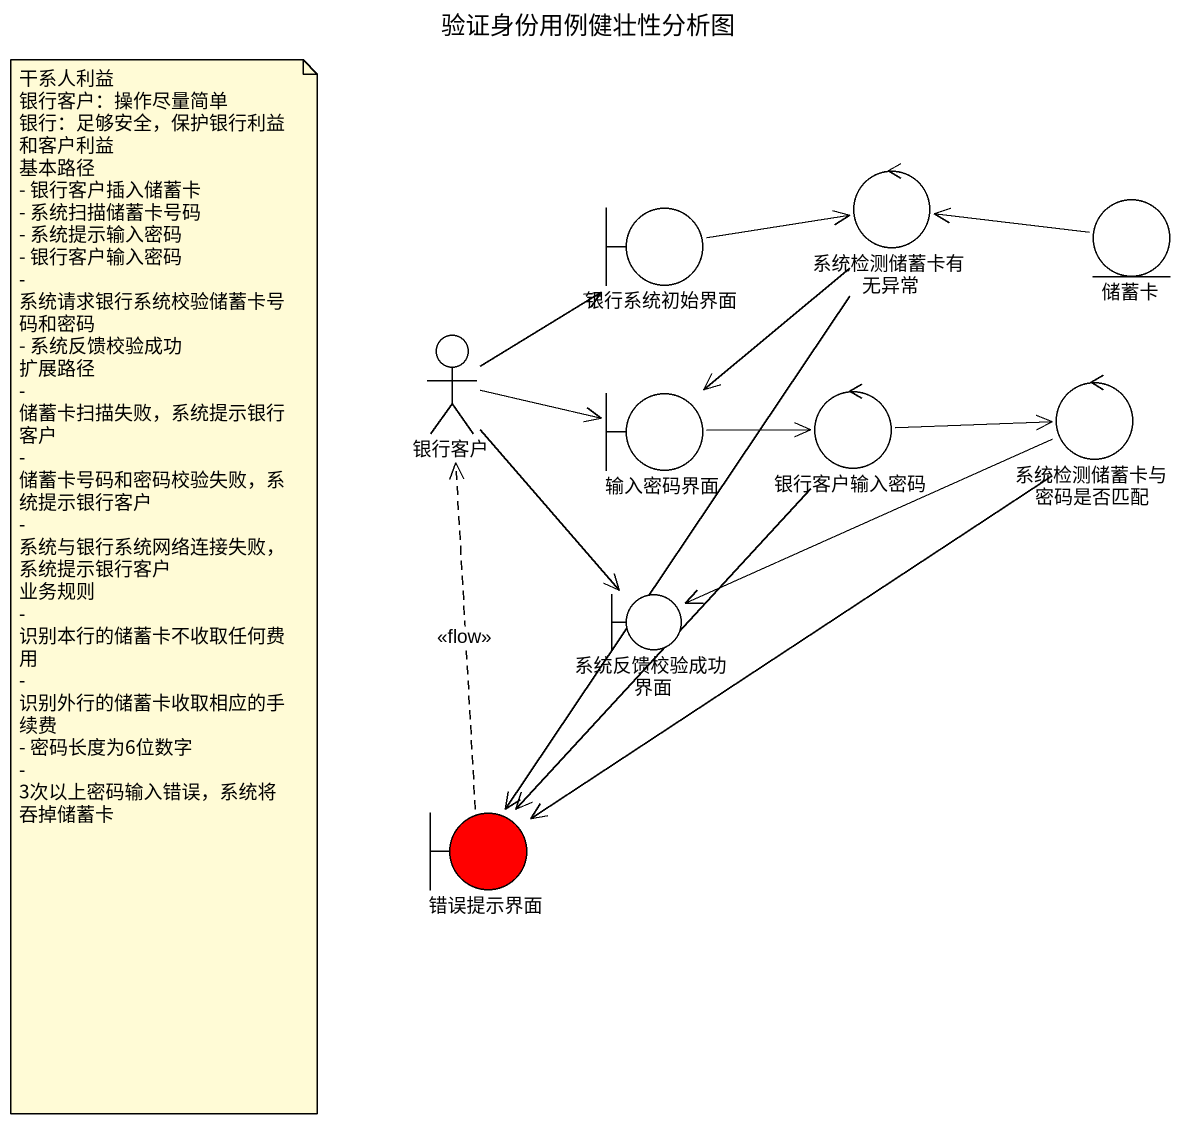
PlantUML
@startuml
title 验证身份用例健壮性分析图
boundary 银行系统初始界面
control 系统检测储蓄卡有无异常
entity 储蓄卡
actor 银行客户
boundary 输入密码界面
control 银行客户输入密码
control 系统检测储蓄卡与密码是否匹配
boundary 系统反馈校验成功界面
boundary 错误提示界面 #FF0000
银行系统初始界面 -right-> 系统检测储蓄卡有无异常
系统检测储蓄卡有无异常 --> 输入密码界面
系统检测储蓄卡有无异常 --> 错误提示界面
储蓄卡 -left-> 系统检测储蓄卡有无异常
银行客户 -up-> 银行系统初始界面
银行客户 -right-> 输入密码界面
银行客户 --> 系统反馈校验成功界面
输入密码界面 -right-> 银行客户输入密码
银行客户输入密码 -right-> 系统检测储蓄卡与密码是否匹配
银行客户输入密码 --> 错误提示界面
系统检测储蓄卡与密码是否匹配 -left-> 系统反馈校验成功界面
系统检测储蓄卡与密码是否匹配 --> 错误提示界面
错误提示界面 .up.> 银行客户 : <<flow>>
note as N1
  干系人利益
  银行客户：操作尽量简单
  银行：足够安全，保护银行利益和客户利益
  基本路径
  - 银行客户插入储蓄卡
  - 系统扫描储蓄卡号码
  - 系统提示输入密码
  - 银行客户输入密码
  - 系统请求银行系统校验储蓄卡号码和密码
  - 系统反馈校验成功
  扩展路径
  - 储蓄卡扫描失败，系统提示银行客户
  - 储蓄卡号码和密码校验失败，系统提示银行客户
  - 系统与银行系统网络连接失败，系统提示银行客户
  业务规则
  - 识别本行的储蓄卡不收取任何费用
  - 识别外行的储蓄卡收取相应的手续费
  - 密码长度为6位数字
  - 3次以上密码输入错误，系统将吞掉储蓄卡
end note
@enduml
